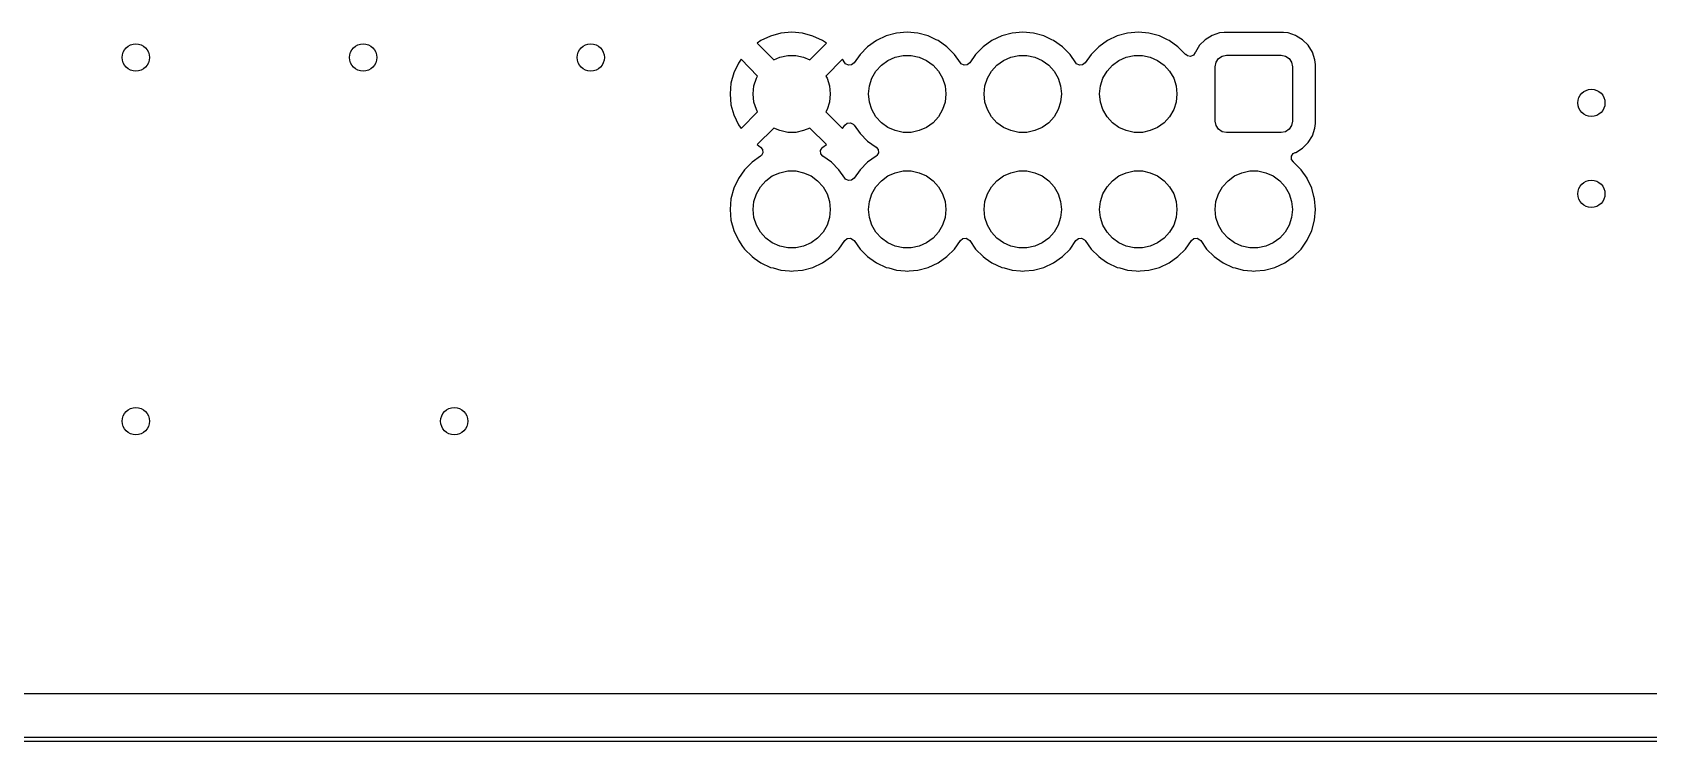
# Model space of a CAD drawing. Extents: x 1.18 to 9.06, y -3.74 to -1.97.
# Drawn here: x 2.588 to 3.987, y -3.742 to -3.128 of the extents above; entities that cross this region are included whole.
import ezdxf

# ---------------------------------------------------------------- set-up
doc = ezdxf.new("R2010")
doc.units = 0
doc.header["$MEASUREMENT"] = 0
doc.layers.add('BLACK', color=7, linetype='CONTINUOUS')

msp = doc.modelspace()

# ---------------------------------------------------------------- linework, layer by layer
at = {"layer": 'BLACK', "linetype": 'CONTINUOUS'}
for p, q in [((3.2266, -3.1311), (3.2182, -3.135)), ((3.2356, -3.1287), (3.2266, -3.1311)), ((3.2266, -3.1311), (3.2266, -3.1311)), ((3.2449, -3.1278), (3.2356, -3.1287)), ((3.2356, -3.1287), (3.2356, -3.1287)), ((3.2541, -3.1287), (3.2449, -3.1278)), ((3.2449, -3.1278), (3.2449, -3.1278)), ((3.2631, -3.1311), (3.2541, -3.1287)), ((3.2541, -3.1287), (3.2541, -3.1287)), ((3.2716, -3.135), (3.2631, -3.1311)), ((3.2631, -3.1311), (3.2631, -3.1311)), ((3.3266, -3.131), (3.3182, -3.135)), ((3.3356, -3.1286), (3.3266, -3.131)), ((3.3266, -3.131), (3.3266, -3.131)), ((3.3449, -3.1278), (3.3356, -3.1286)), ((3.3356, -3.1286), (3.3356, -3.1286)), ((3.3541, -3.1286), (3.3449, -3.1278)), ((3.3449, -3.1278), (3.3449, -3.1278)), ((3.3541, -3.1286), (3.3541, -3.1286)), ((3.3631, -3.131), (3.3541, -3.1286)), ((3.37, -3.1342), (3.3631, -3.131)), ((3.3631, -3.131), (3.3631, -3.131)), ((3.3631, -3.131), (3.3631, -3.131)), ((3.4266, -3.131), (3.4182, -3.135)), ((3.4356, -3.1286), (3.4266, -3.131)), ((3.4266, -3.131), (3.4266, -3.131)), ((3.4449, -3.1278), (3.4356, -3.1286)), ((3.4356, -3.1286), (3.4356, -3.1286)), ((3.4541, -3.1286), (3.4449, -3.1278)), ((3.4449, -3.1278), (3.4449, -3.1278)), ((3.4541, -3.1286), (3.4541, -3.1286)), ((3.4631, -3.131), (3.4541, -3.1286)), ((3.47, -3.1342), (3.4631, -3.131)), ((3.4631, -3.131), (3.4631, -3.131)), ((3.4631, -3.131), (3.4631, -3.131)), ((3.5266, -3.131), (3.5182, -3.135)), ((3.5356, -3.1286), (3.5266, -3.131)), ((3.5266, -3.131), (3.5266, -3.131)), ((3.5449, -3.1278), (3.5356, -3.1286)), ((3.5356, -3.1286), (3.5356, -3.1286)), ((3.5541, -3.1286), (3.5449, -3.1278)), ((3.5449, -3.1278), (3.5449, -3.1278)), ((3.5541, -3.1286), (3.5541, -3.1286)), ((3.5631, -3.131), (3.5541, -3.1286)), ((3.57, -3.1342), (3.5631, -3.131)), ((3.5631, -3.131), (3.5631, -3.131)), ((3.5631, -3.131), (3.5631, -3.131)), ((3.6087, -3.1306), (3.6028, -3.1342)), ((3.6152, -3.1284), (3.6087, -3.1306)), ((3.6087, -3.1306), (3.6087, -3.1306)), ((3.6193, -3.128), (3.6152, -3.1284)), ((3.6152, -3.1284), (3.6152, -3.1284)), ((3.6705, -3.128), (3.6193, -3.128)), ((3.6193, -3.128), (3.6193, -3.128)), ((3.6745, -3.1284), (3.6705, -3.128)), ((3.681, -3.1306), (3.6745, -3.1284)), ((3.6745, -3.1284), (3.6745, -3.1284)), ((3.6811, -3.1306), (3.681, -3.1306)), ((3.6818, -3.1311), (3.6811, -3.1306)), ((3.6811, -3.1306), (3.6811, -3.1306)), ((3.687, -3.1342), (3.6818, -3.1311)), ((3.2182, -3.135), (3.2149, -3.1373)), ((3.2149, -3.1373), (3.2293, -3.1517)), ((3.2605, -3.1517), (3.2749, -3.1373)), ((3.2749, -3.1373), (3.2716, -3.135)), ((3.2716, -3.135), (3.2716, -3.135)), ((3.2749, -3.1373), (3.2749, -3.1373)), ((3.304, -3.1469), (3.2989, -3.1542)), ((3.3106, -3.1403), (3.304, -3.1469)), ((3.3182, -3.135), (3.3106, -3.1403)), ((3.3182, -3.135), (3.3182, -3.135)), ((3.3716, -3.135), (3.37, -3.1342)), ((3.3792, -3.1403), (3.3716, -3.135)), ((3.3716, -3.135), (3.3716, -3.135)), ((3.3858, -3.1469), (3.3792, -3.1403)), ((3.3792, -3.1403), (3.3792, -3.1403)), ((3.3909, -3.1542), (3.3858, -3.1469)), ((3.404, -3.1469), (3.3989, -3.1542)), ((3.4106, -3.1403), (3.404, -3.1469)), ((3.4182, -3.135), (3.4106, -3.1403)), ((3.4182, -3.135), (3.4182, -3.135)), ((3.4716, -3.135), (3.47, -3.1342)), ((3.4792, -3.1403), (3.4716, -3.135)), ((3.4716, -3.135), (3.4716, -3.135)), ((3.4858, -3.1469), (3.4792, -3.1403)), ((3.4792, -3.1403), (3.4792, -3.1403)), ((3.4909, -3.1542), (3.4858, -3.1469)), ((3.504, -3.1469), (3.4989, -3.1542)), ((3.5106, -3.1403), (3.504, -3.1469)), ((3.5182, -3.135), (3.5106, -3.1403)), ((3.5182, -3.135), (3.5182, -3.135)), ((3.5716, -3.135), (3.57, -3.1342)), ((3.5792, -3.1403), (3.5716, -3.135)), ((3.5716, -3.135), (3.5716, -3.135)), ((3.5858, -3.1469), (3.5792, -3.1403)), ((3.5792, -3.1403), (3.5792, -3.1403)), ((3.5859, -3.147), (3.5858, -3.1469)), ((3.5858, -3.1469), (3.5858, -3.1469)), ((3.5874, -3.1482), (3.5859, -3.147)), ((3.5859, -3.147), (3.5859, -3.147)), ((3.5859, -3.147), (3.5859, -3.147)), ((3.5926, -3.1476), (3.5901, -3.1487)), ((3.5942, -3.1453), (3.5926, -3.1476)), ((3.5943, -3.145), (3.5942, -3.1453)), ((3.5979, -3.1391), (3.5943, -3.145)), ((3.5943, -3.145), (3.5943, -3.145)), ((3.6028, -3.1342), (3.5979, -3.1391)), ((3.6175, -3.1485), (3.6213, -3.1477)), ((3.6213, -3.1477), (3.6685, -3.1477)), ((3.6685, -3.1477), (3.6723, -3.1485)), ((3.6918, -3.1391), (3.687, -3.1342)), ((3.6955, -3.145), (3.6918, -3.1391)), ((3.6976, -3.1516), (3.6955, -3.145)), ((3.1987, -3.1545), (3.1947, -3.163)), ((3.201, -3.1512), (3.1987, -3.1545)), ((3.2154, -3.1657), (3.201, -3.1512)), ((3.2293, -3.1517), (3.2345, -3.1494)), ((3.2345, -3.1494), (3.2414, -3.1479)), ((3.2414, -3.1479), (3.2484, -3.1479)), ((3.2484, -3.1479), (3.2552, -3.1494)), ((3.2552, -3.1494), (3.2605, -3.1517)), ((3.2888, -3.1512), (3.2743, -3.1657)), ((3.2909, -3.1542), (3.2888, -3.1512)), ((3.2888, -3.1512), (3.2888, -3.1512)), ((3.2915, -3.155), (3.2909, -3.1542)), ((3.294, -3.1562), (3.2915, -3.155)), ((3.2967, -3.1559), (3.294, -3.1562)), ((3.2989, -3.1542), (3.2967, -3.1559)), ((3.3143, -3.1676), (3.3178, -3.1615)), ((3.3178, -3.1615), (3.3225, -3.1563)), ((3.3225, -3.1563), (3.3281, -3.1522)), ((3.3281, -3.1522), (3.3345, -3.1494)), ((3.3345, -3.1494), (3.3414, -3.1479)), ((3.3414, -3.1479), (3.3484, -3.1479)), ((3.3484, -3.1479), (3.3552, -3.1494)), ((3.3552, -3.1494), (3.3616, -3.1522)), ((3.3616, -3.1522), (3.3673, -3.1563)), ((3.3673, -3.1563), (3.372, -3.1615)), ((3.372, -3.1615), (3.3755, -3.1676)), ((3.3915, -3.155), (3.3909, -3.1542)), ((3.394, -3.1562), (3.3915, -3.155)), ((3.3967, -3.1559), (3.394, -3.1562)), ((3.3989, -3.1542), (3.3967, -3.1559)), ((3.4143, -3.1676), (3.4178, -3.1615)), ((3.4178, -3.1615), (3.4225, -3.1563)), ((3.4225, -3.1563), (3.4281, -3.1522)), ((3.4281, -3.1522), (3.4345, -3.1494)), ((3.4345, -3.1494), (3.4414, -3.1479)), ((3.4414, -3.1479), (3.4484, -3.1479)), ((3.4484, -3.1479), (3.4552, -3.1494)), ((3.4552, -3.1494), (3.4616, -3.1522)), ((3.4616, -3.1522), (3.4673, -3.1563)), ((3.4673, -3.1563), (3.472, -3.1615)), ((3.472, -3.1615), (3.4755, -3.1676)), ((3.4915, -3.155), (3.4909, -3.1542)), ((3.494, -3.1562), (3.4915, -3.155)), ((3.4967, -3.1559), (3.494, -3.1562)), ((3.4989, -3.1542), (3.4967, -3.1559)), ((3.5143, -3.1676), (3.5178, -3.1615)), ((3.5178, -3.1615), (3.5225, -3.1563)), ((3.5225, -3.1563), (3.5281, -3.1522)), ((3.5281, -3.1522), (3.5345, -3.1494)), ((3.5345, -3.1494), (3.5414, -3.1479)), ((3.5414, -3.1479), (3.5484, -3.1479)), ((3.5484, -3.1479), (3.5552, -3.1494)), ((3.5552, -3.1494), (3.5616, -3.1522)), ((3.5616, -3.1522), (3.5673, -3.1563)), ((3.5673, -3.1563), (3.572, -3.1615)), ((3.572, -3.1615), (3.5755, -3.1676)), ((3.5901, -3.1487), (3.5874, -3.1482)), ((3.6114, -3.1576), (3.6122, -3.1538)), ((3.6114, -3.2048), (3.6114, -3.1576)), ((3.6122, -3.1538), (3.6143, -3.1506)), ((3.6143, -3.1506), (3.6175, -3.1485)), ((3.6723, -3.1485), (3.6755, -3.1506)), ((3.6755, -3.1506), (3.6776, -3.1538)), ((3.6776, -3.1538), (3.6783, -3.1576)), ((3.6783, -3.1576), (3.6783, -3.2048)), ((3.6981, -3.1556), (3.6976, -3.1516)), ((3.6981, -3.1656), (3.6981, -3.1556)), ((3.1923, -3.1719), (3.1915, -3.1812)), ((3.1947, -3.163), (3.1923, -3.1719)), ((3.1923, -3.1719), (3.1923, -3.1719)), ((3.1947, -3.163), (3.1947, -3.163)), ((3.2114, -3.1812), (3.2121, -3.1742)), ((3.2121, -3.1742), (3.2143, -3.1676)), ((3.2143, -3.1676), (3.2154, -3.1657)), ((3.2743, -3.1657), (3.2755, -3.1676)), ((3.2755, -3.1676), (3.2776, -3.1742)), ((3.2776, -3.1742), (3.2783, -3.1812)), ((3.3114, -3.1812), (3.3121, -3.1742)), ((3.3121, -3.1742), (3.3143, -3.1676)), ((3.3755, -3.1676), (3.3776, -3.1742)), ((3.3776, -3.1742), (3.3783, -3.1812)), ((3.4114, -3.1812), (3.4121, -3.1742)), ((3.4121, -3.1742), (3.4143, -3.1676)), ((3.4755, -3.1676), (3.4776, -3.1742)), ((3.4776, -3.1742), (3.4783, -3.1812)), ((3.5114, -3.1812), (3.5121, -3.1742)), ((3.5121, -3.1742), (3.5143, -3.1676)), ((3.5755, -3.1676), (3.5776, -3.1742)), ((3.5776, -3.1742), (3.5783, -3.1812)), ((3.6981, -3.2068), (3.6981, -3.1656)), ((3.1915, -3.1812), (3.1915, -3.1812)), ((3.1915, -3.1812), (3.1923, -3.1905)), ((3.2121, -3.1882), (3.2114, -3.1812)), ((3.2143, -3.1948), (3.2121, -3.1882)), ((3.2776, -3.1882), (3.2755, -3.1948)), ((3.2783, -3.1812), (3.2776, -3.1882)), ((3.3121, -3.1882), (3.3114, -3.1812)), ((3.3143, -3.1948), (3.3121, -3.1882)), ((3.3776, -3.1882), (3.3755, -3.1948)), ((3.3783, -3.1812), (3.3776, -3.1882)), ((3.4121, -3.1882), (3.4114, -3.1812)), ((3.4143, -3.1948), (3.4121, -3.1882)), ((3.4776, -3.1882), (3.4755, -3.1948)), ((3.4783, -3.1812), (3.4776, -3.1882)), ((3.5121, -3.1882), (3.5114, -3.1812)), ((3.5143, -3.1948), (3.5121, -3.1882)), ((3.5776, -3.1882), (3.5755, -3.1948)), ((3.5783, -3.1812), (3.5776, -3.1882)), ((3.1923, -3.1905), (3.1923, -3.1905)), ((3.1923, -3.1905), (3.1947, -3.1994)), ((3.1947, -3.1994), (3.1947, -3.1994)), ((3.1947, -3.1994), (3.1987, -3.2079)), ((3.201, -3.2112), (3.2154, -3.1967)), ((3.2154, -3.1967), (3.2143, -3.1948)), ((3.2755, -3.1948), (3.2743, -3.1967)), ((3.2743, -3.1967), (3.2888, -3.2112)), ((3.3178, -3.2009), (3.3143, -3.1948)), ((3.3225, -3.2061), (3.3178, -3.2009)), ((3.372, -3.2009), (3.3673, -3.2061)), ((3.3755, -3.1948), (3.372, -3.2009)), ((3.4178, -3.2009), (3.4143, -3.1948)), ((3.4225, -3.2061), (3.4178, -3.2009)), ((3.472, -3.2009), (3.4673, -3.2061)), ((3.4755, -3.1948), (3.472, -3.2009)), ((3.5178, -3.2009), (3.5143, -3.1948)), ((3.5225, -3.2061), (3.5178, -3.2009)), ((3.572, -3.2009), (3.5673, -3.2061)), ((3.5755, -3.1948), (3.572, -3.2009)), ((3.1987, -3.2079), (3.1987, -3.2079)), ((3.1987, -3.2079), (3.201, -3.2112)), ((3.201, -3.2112), (3.201, -3.2112)), ((3.2293, -3.2107), (3.2149, -3.2251)), ((3.2345, -3.213), (3.2293, -3.2107)), ((3.2414, -3.2145), (3.2345, -3.213)), ((3.2484, -3.2145), (3.2414, -3.2145)), ((3.2552, -3.213), (3.2484, -3.2145)), ((3.2605, -3.2107), (3.2552, -3.213)), ((3.2749, -3.2251), (3.2605, -3.2107)), ((3.2888, -3.2112), (3.2909, -3.2082)), ((3.2909, -3.2082), (3.293, -3.2065)), ((3.293, -3.2065), (3.2958, -3.2062)), ((3.2958, -3.2062), (3.2982, -3.2074)), ((3.2982, -3.2074), (3.2989, -3.2082)), ((3.2989, -3.2082), (3.304, -3.2155)), ((3.304, -3.2155), (3.304, -3.2155)), ((3.304, -3.2155), (3.3106, -3.2221)), ((3.3281, -3.2102), (3.3225, -3.2061)), ((3.3345, -3.213), (3.3281, -3.2102)), ((3.3414, -3.2145), (3.3345, -3.213)), ((3.3484, -3.2145), (3.3414, -3.2145)), ((3.3552, -3.213), (3.3484, -3.2145)), ((3.3616, -3.2102), (3.3552, -3.213)), ((3.3673, -3.2061), (3.3616, -3.2102)), ((3.4281, -3.2102), (3.4225, -3.2061)), ((3.4345, -3.213), (3.4281, -3.2102)), ((3.4414, -3.2145), (3.4345, -3.213)), ((3.4484, -3.2145), (3.4414, -3.2145)), ((3.4552, -3.213), (3.4484, -3.2145)), ((3.4616, -3.2102), (3.4552, -3.213)), ((3.4673, -3.2061), (3.4616, -3.2102)), ((3.5281, -3.2102), (3.5225, -3.2061)), ((3.5345, -3.213), (3.5281, -3.2102)), ((3.5414, -3.2145), (3.5345, -3.213)), ((3.5484, -3.2145), (3.5414, -3.2145)), ((3.5552, -3.213), (3.5484, -3.2145)), ((3.5616, -3.2102), (3.5552, -3.213)), ((3.5673, -3.2061), (3.5616, -3.2102)), ((3.6122, -3.2086), (3.6114, -3.2048)), ((3.6143, -3.2118), (3.6122, -3.2086)), ((3.6175, -3.2139), (3.6143, -3.2118)), ((3.6213, -3.2147), (3.6175, -3.2139)), ((3.6685, -3.2147), (3.6213, -3.2147)), ((3.6723, -3.2139), (3.6685, -3.2147)), ((3.6755, -3.2118), (3.6723, -3.2139)), ((3.6776, -3.2086), (3.6755, -3.2118)), ((3.6783, -3.2048), (3.6776, -3.2086)), ((3.6918, -3.2233), (3.6955, -3.2174)), ((3.6955, -3.2174), (3.6976, -3.2108)), ((3.6976, -3.2108), (3.6981, -3.2068)), ((3.2149, -3.2251), (3.2179, -3.2272)), ((3.2179, -3.2272), (3.2196, -3.2293)), ((3.2196, -3.2293), (3.2199, -3.2321)), ((3.2699, -3.2303), (3.2711, -3.2278)), ((3.2701, -3.233), (3.2699, -3.2303)), ((3.2711, -3.2278), (3.2719, -3.2272)), ((3.2719, -3.2272), (3.2749, -3.2251)), ((3.3106, -3.2221), (3.3106, -3.2221)), ((3.3106, -3.2221), (3.3179, -3.2272)), ((3.3179, -3.2272), (3.3196, -3.2294)), ((3.3196, -3.2294), (3.3199, -3.2321)), ((3.6811, -3.2318), (3.687, -3.2282)), ((3.687, -3.2282), (3.6918, -3.2233)), ((3.2106, -3.2403), (3.204, -3.2469)), ((3.2179, -3.2352), (3.2106, -3.2403)), ((3.2187, -3.2345), (3.2179, -3.2352)), ((3.2199, -3.2321), (3.2187, -3.2345)), ((3.2719, -3.2352), (3.2701, -3.233)), ((3.2792, -3.2403), (3.2719, -3.2352)), ((3.2858, -3.2469), (3.2792, -3.2403)), ((3.2792, -3.2403), (3.2792, -3.2403)), ((3.3106, -3.2403), (3.304, -3.2469)), ((3.3179, -3.2352), (3.3106, -3.2403)), ((3.3186, -3.2345), (3.3179, -3.2352)), ((3.3199, -3.2321), (3.3186, -3.2345)), ((3.6776, -3.2352), (3.679, -3.2329)), ((3.6776, -3.238), (3.6776, -3.2352)), ((3.6791, -3.2401), (3.6776, -3.238)), ((3.679, -3.2329), (3.6807, -3.2319)), ((3.679, -3.2402), (3.6791, -3.2401)), ((3.6791, -3.2402), (3.679, -3.2402)), ((3.6791, -3.2403), (3.6791, -3.2402)), ((3.6792, -3.2403), (3.6791, -3.2403)), ((3.6858, -3.2469), (3.6792, -3.2403)), ((3.6807, -3.2319), (3.6811, -3.2318)), ((3.1987, -3.2545), (3.1947, -3.2629)), ((3.204, -3.2469), (3.1987, -3.2545)), ((3.1987, -3.2545), (3.1987, -3.2545)), ((3.2178, -3.2615), (3.2225, -3.2563)), ((3.2225, -3.2563), (3.2281, -3.2522)), ((3.2281, -3.2522), (3.2345, -3.2494)), ((3.2345, -3.2494), (3.2414, -3.2479)), ((3.2414, -3.2479), (3.2484, -3.2479)), ((3.2484, -3.2479), (3.2552, -3.2494)), ((3.2552, -3.2494), (3.2616, -3.2522)), ((3.2616, -3.2522), (3.2673, -3.2563)), ((3.2673, -3.2563), (3.272, -3.2615)), ((3.2909, -3.2542), (3.2858, -3.2469)), ((3.2915, -3.255), (3.2909, -3.2542)), ((3.294, -3.2562), (3.2915, -3.255)), ((3.2967, -3.2559), (3.294, -3.2562)), ((3.2989, -3.2542), (3.2967, -3.2559)), ((3.304, -3.2469), (3.2989, -3.2542)), ((3.3178, -3.2615), (3.3225, -3.2563)), ((3.3225, -3.2563), (3.3281, -3.2522)), ((3.3281, -3.2522), (3.3345, -3.2494)), ((3.3345, -3.2494), (3.3414, -3.2479)), ((3.3414, -3.2479), (3.3484, -3.2479)), ((3.3484, -3.2479), (3.3552, -3.2494)), ((3.3552, -3.2494), (3.3616, -3.2522)), ((3.3616, -3.2522), (3.3673, -3.2563)), ((3.3673, -3.2563), (3.372, -3.2615)), ((3.4178, -3.2615), (3.4225, -3.2563)), ((3.4225, -3.2563), (3.4281, -3.2522)), ((3.4281, -3.2522), (3.4345, -3.2494)), ((3.4345, -3.2494), (3.4414, -3.2479)), ((3.4414, -3.2479), (3.4484, -3.2479)), ((3.4484, -3.2479), (3.4552, -3.2494)), ((3.4552, -3.2494), (3.4616, -3.2522)), ((3.4616, -3.2522), (3.4673, -3.2563)), ((3.4673, -3.2563), (3.472, -3.2615)), ((3.5178, -3.2615), (3.5225, -3.2563)), ((3.5225, -3.2563), (3.5281, -3.2522)), ((3.5281, -3.2522), (3.5345, -3.2494)), ((3.5345, -3.2494), (3.5414, -3.2479)), ((3.5414, -3.2479), (3.5484, -3.2479)), ((3.5484, -3.2479), (3.5552, -3.2494)), ((3.5552, -3.2494), (3.5616, -3.2522)), ((3.5616, -3.2522), (3.5673, -3.2563)), ((3.5673, -3.2563), (3.572, -3.2615)), ((3.6178, -3.2615), (3.6225, -3.2563)), ((3.6225, -3.2563), (3.6281, -3.2522)), ((3.6281, -3.2522), (3.6345, -3.2494)), ((3.6345, -3.2494), (3.6414, -3.2479)), ((3.6414, -3.2479), (3.6484, -3.2479)), ((3.6484, -3.2479), (3.6552, -3.2494)), ((3.6552, -3.2494), (3.6616, -3.2522)), ((3.6616, -3.2522), (3.6673, -3.2563)), ((3.6673, -3.2563), (3.672, -3.2615)), ((3.6909, -3.2542), (3.6858, -3.2469)), ((3.6911, -3.2545), (3.6909, -3.2542)), ((3.695, -3.2629), (3.6911, -3.2545)), ((3.1923, -3.2719), (3.1915, -3.2812)), ((3.1947, -3.2629), (3.1923, -3.2719)), ((3.1923, -3.2719), (3.1923, -3.2719)), ((3.1947, -3.2629), (3.1947, -3.2629)), ((3.2121, -3.2742), (3.2143, -3.2676)), ((3.2143, -3.2676), (3.2178, -3.2615)), ((3.272, -3.2615), (3.2755, -3.2676)), ((3.2755, -3.2676), (3.2776, -3.2742)), ((3.3121, -3.2742), (3.3143, -3.2676)), ((3.3143, -3.2676), (3.3178, -3.2615)), ((3.372, -3.2615), (3.3755, -3.2676)), ((3.3755, -3.2676), (3.3776, -3.2742)), ((3.4121, -3.2742), (3.4143, -3.2676)), ((3.4143, -3.2676), (3.4178, -3.2615)), ((3.472, -3.2615), (3.4755, -3.2676)), ((3.4755, -3.2676), (3.4776, -3.2742)), ((3.5121, -3.2742), (3.5143, -3.2676)), ((3.5143, -3.2676), (3.5178, -3.2615)), ((3.572, -3.2615), (3.5755, -3.2676)), ((3.5755, -3.2676), (3.5776, -3.2742)), ((3.6121, -3.2742), (3.6143, -3.2676)), ((3.6143, -3.2676), (3.6178, -3.2615)), ((3.672, -3.2615), (3.6755, -3.2676)), ((3.6755, -3.2676), (3.6776, -3.2742)), ((3.6969, -3.27), (3.695, -3.2629)), ((3.6974, -3.2719), (3.6969, -3.27)), ((3.6983, -3.2812), (3.6974, -3.2719)), ((3.1915, -3.2812), (3.1915, -3.2812)), ((3.1915, -3.2812), (3.1923, -3.2905)), ((3.2114, -3.2812), (3.2121, -3.2742)), ((3.2121, -3.2882), (3.2114, -3.2812)), ((3.2776, -3.2742), (3.2783, -3.2812)), ((3.2783, -3.2812), (3.2776, -3.2882)), ((3.3114, -3.2812), (3.3121, -3.2742)), ((3.3121, -3.2882), (3.3114, -3.2812)), ((3.3776, -3.2742), (3.3783, -3.2812)), ((3.3783, -3.2812), (3.3776, -3.2882)), ((3.4114, -3.2812), (3.4121, -3.2742)), ((3.4121, -3.2882), (3.4114, -3.2812)), ((3.4776, -3.2742), (3.4783, -3.2812)), ((3.4783, -3.2812), (3.4776, -3.2882)), ((3.5114, -3.2812), (3.5121, -3.2742)), ((3.5121, -3.2882), (3.5114, -3.2812)), ((3.5776, -3.2742), (3.5783, -3.2812)), ((3.5783, -3.2812), (3.5776, -3.2882)), ((3.6114, -3.2812), (3.6121, -3.2742)), ((3.6121, -3.2882), (3.6114, -3.2812)), ((3.6776, -3.2742), (3.6783, -3.2812)), ((3.6783, -3.2812), (3.6776, -3.2882)), ((3.6974, -3.2905), (3.6983, -3.2812)), ((3.1923, -3.2905), (3.1923, -3.2905)), ((3.1923, -3.2905), (3.1947, -3.2995)), ((3.1947, -3.2995), (3.1947, -3.2995)), ((3.1947, -3.2995), (3.1947, -3.2995)), ((3.1947, -3.2995), (3.1982, -3.3068)), ((3.2143, -3.2948), (3.2121, -3.2882)), ((3.2178, -3.3009), (3.2143, -3.2948)), ((3.2225, -3.3061), (3.2178, -3.3009)), ((3.272, -3.3009), (3.2673, -3.3061)), ((3.2755, -3.2948), (3.272, -3.3009)), ((3.2776, -3.2882), (3.2755, -3.2948)), ((3.3143, -3.2948), (3.3121, -3.2882)), ((3.3178, -3.3009), (3.3143, -3.2948)), ((3.3225, -3.3061), (3.3178, -3.3009)), ((3.372, -3.3009), (3.3673, -3.3061)), ((3.3755, -3.2948), (3.372, -3.3009)), ((3.3776, -3.2882), (3.3755, -3.2948)), ((3.4143, -3.2948), (3.4121, -3.2882)), ((3.4178, -3.3009), (3.4143, -3.2948)), ((3.4225, -3.3061), (3.4178, -3.3009)), ((3.472, -3.3009), (3.4673, -3.3061)), ((3.4755, -3.2948), (3.472, -3.3009)), ((3.4776, -3.2882), (3.4755, -3.2948)), ((3.5143, -3.2948), (3.5121, -3.2882)), ((3.5178, -3.3009), (3.5143, -3.2948)), ((3.5225, -3.3061), (3.5178, -3.3009)), ((3.572, -3.3009), (3.5673, -3.3061)), ((3.5755, -3.2948), (3.572, -3.3009)), ((3.5776, -3.2882), (3.5755, -3.2948)), ((3.6143, -3.2948), (3.6121, -3.2882)), ((3.6178, -3.3009), (3.6143, -3.2948)), ((3.6225, -3.3061), (3.6178, -3.3009)), ((3.672, -3.3009), (3.6673, -3.3061)), ((3.6755, -3.2948), (3.672, -3.3009)), ((3.6776, -3.2882), (3.6755, -3.2948)), ((3.6911, -3.3079), (3.695, -3.2995)), ((3.695, -3.2995), (3.6974, -3.2905)), ((3.1982, -3.3068), (3.1987, -3.3079)), ((3.1987, -3.3079), (3.1987, -3.3079)), ((3.1987, -3.3079), (3.2024, -3.3132)), ((3.2024, -3.3132), (3.204, -3.3155)), ((3.204, -3.3155), (3.2106, -3.3221)), ((3.2281, -3.3102), (3.2225, -3.3061)), ((3.2345, -3.313), (3.2281, -3.3102)), ((3.2414, -3.3145), (3.2345, -3.313)), ((3.2484, -3.3145), (3.2414, -3.3145)), ((3.2552, -3.313), (3.2484, -3.3145)), ((3.2616, -3.3102), (3.2552, -3.313)), ((3.2673, -3.3061), (3.2616, -3.3102)), ((3.2792, -3.3221), (3.2858, -3.3155)), ((3.2858, -3.3155), (3.2909, -3.3082)), ((3.2909, -3.3082), (3.293, -3.3065)), ((3.293, -3.3065), (3.2958, -3.3062)), ((3.2958, -3.3062), (3.2982, -3.3074)), ((3.2982, -3.3074), (3.2989, -3.3082)), ((3.2989, -3.3082), (3.304, -3.3155)), ((3.304, -3.3155), (3.304, -3.3155)), ((3.304, -3.3155), (3.3106, -3.3221)), ((3.3281, -3.3102), (3.3225, -3.3061)), ((3.3345, -3.313), (3.3281, -3.3102)), ((3.3414, -3.3145), (3.3345, -3.313)), ((3.3484, -3.3145), (3.3414, -3.3145)), ((3.3552, -3.313), (3.3484, -3.3145)), ((3.3616, -3.3102), (3.3552, -3.313)), ((3.3673, -3.3061), (3.3616, -3.3102)), ((3.3792, -3.3221), (3.3858, -3.3155)), ((3.3858, -3.3155), (3.3909, -3.3082)), ((3.3909, -3.3082), (3.393, -3.3065)), ((3.393, -3.3065), (3.3958, -3.3062)), ((3.3958, -3.3062), (3.3982, -3.3074)), ((3.3982, -3.3074), (3.3989, -3.3082)), ((3.3989, -3.3082), (3.404, -3.3155)), ((3.404, -3.3155), (3.404, -3.3155)), ((3.404, -3.3155), (3.4106, -3.3221)), ((3.4281, -3.3102), (3.4225, -3.3061)), ((3.4345, -3.313), (3.4281, -3.3102)), ((3.4414, -3.3145), (3.4345, -3.313)), ((3.4484, -3.3145), (3.4414, -3.3145)), ((3.4552, -3.313), (3.4484, -3.3145)), ((3.4616, -3.3102), (3.4552, -3.313)), ((3.4673, -3.3061), (3.4616, -3.3102)), ((3.4792, -3.3221), (3.4858, -3.3155)), ((3.4858, -3.3155), (3.4909, -3.3082)), ((3.4909, -3.3082), (3.493, -3.3065)), ((3.493, -3.3065), (3.4958, -3.3062)), ((3.4958, -3.3062), (3.4982, -3.3074)), ((3.4982, -3.3074), (3.4989, -3.3082)), ((3.4989, -3.3082), (3.504, -3.3155)), ((3.504, -3.3155), (3.504, -3.3155)), ((3.504, -3.3155), (3.5106, -3.3221)), ((3.5281, -3.3102), (3.5225, -3.3061)), ((3.5345, -3.313), (3.5281, -3.3102)), ((3.5414, -3.3145), (3.5345, -3.313)), ((3.5484, -3.3145), (3.5414, -3.3145)), ((3.5552, -3.313), (3.5484, -3.3145)), ((3.5616, -3.3102), (3.5552, -3.313)), ((3.5673, -3.3061), (3.5616, -3.3102)), ((3.5792, -3.3221), (3.5858, -3.3155)), ((3.5858, -3.3155), (3.5909, -3.3082)), ((3.5909, -3.3082), (3.593, -3.3065)), ((3.593, -3.3065), (3.5958, -3.3062)), ((3.5958, -3.3062), (3.5982, -3.3074)), ((3.5982, -3.3074), (3.5989, -3.3082)), ((3.5989, -3.3082), (3.604, -3.3155)), ((3.604, -3.3155), (3.604, -3.3155)), ((3.604, -3.3155), (3.6106, -3.3221)), ((3.6281, -3.3102), (3.6225, -3.3061)), ((3.6345, -3.313), (3.6281, -3.3102)), ((3.6414, -3.3145), (3.6345, -3.313)), ((3.6484, -3.3145), (3.6414, -3.3145)), ((3.6552, -3.313), (3.6484, -3.3145)), ((3.6616, -3.3102), (3.6552, -3.313)), ((3.6673, -3.3061), (3.6616, -3.3102)), ((3.6792, -3.3221), (3.6858, -3.3155)), ((3.6858, -3.3155), (3.6911, -3.3079)), ((3.2106, -3.3221), (3.2124, -3.3234)), ((3.2124, -3.3234), (3.2182, -3.3274)), ((3.2182, -3.3274), (3.2182, -3.3274)), ((3.2182, -3.3274), (3.2182, -3.3274)), ((3.2182, -3.3274), (3.2266, -3.3314)), ((3.2631, -3.3314), (3.2716, -3.3274)), ((3.2716, -3.3274), (3.2792, -3.3221)), ((3.3106, -3.3221), (3.3124, -3.3234)), ((3.3124, -3.3234), (3.3182, -3.3274)), ((3.3182, -3.3274), (3.3182, -3.3274)), ((3.3182, -3.3274), (3.3182, -3.3274)), ((3.3182, -3.3274), (3.3266, -3.3314)), ((3.3631, -3.3314), (3.3716, -3.3274)), ((3.3716, -3.3274), (3.3792, -3.3221)), ((3.4106, -3.3221), (3.4124, -3.3234)), ((3.4124, -3.3234), (3.4182, -3.3274)), ((3.4182, -3.3274), (3.4182, -3.3274)), ((3.4182, -3.3274), (3.4182, -3.3274)), ((3.4182, -3.3274), (3.4266, -3.3314)), ((3.4631, -3.3314), (3.4716, -3.3274)), ((3.4716, -3.3274), (3.4792, -3.3221)), ((3.5106, -3.3221), (3.5124, -3.3234)), ((3.5124, -3.3234), (3.5182, -3.3274)), ((3.5182, -3.3274), (3.5182, -3.3274)), ((3.5182, -3.3274), (3.5182, -3.3274)), ((3.5182, -3.3274), (3.5266, -3.3314)), ((3.5631, -3.3314), (3.5716, -3.3274)), ((3.5716, -3.3274), (3.5792, -3.3221)), ((3.6106, -3.3221), (3.6124, -3.3234)), ((3.6124, -3.3234), (3.6182, -3.3274)), ((3.6182, -3.3274), (3.6182, -3.3274)), ((3.6182, -3.3274), (3.6182, -3.3274)), ((3.6182, -3.3274), (3.6266, -3.3314)), ((3.6631, -3.3314), (3.6716, -3.3274)), ((3.6716, -3.3274), (3.6792, -3.3221)), ((3.2266, -3.3314), (3.2266, -3.3314)), ((3.2266, -3.3314), (3.2266, -3.3314)), ((3.2266, -3.3314), (3.2288, -3.3319)), ((3.2288, -3.3319), (3.2356, -3.3338)), ((3.2356, -3.3338), (3.243, -3.3344)), ((3.243, -3.3344), (3.2449, -3.3346)), ((3.2449, -3.3346), (3.2464, -3.3344)), ((3.2449, -3.3346), (3.2449, -3.3346)), ((3.2449, -3.3346), (3.2449, -3.3346)), ((3.2464, -3.3344), (3.2541, -3.3338)), ((3.2541, -3.3338), (3.2631, -3.3314)), ((3.3266, -3.3314), (3.3266, -3.3314)), ((3.3266, -3.3314), (3.3266, -3.3314)), ((3.3266, -3.3314), (3.3288, -3.3319)), ((3.3288, -3.3319), (3.3356, -3.3338)), ((3.3356, -3.3338), (3.343, -3.3344)), ((3.343, -3.3344), (3.3449, -3.3346)), ((3.3449, -3.3346), (3.3464, -3.3344)), ((3.3449, -3.3346), (3.3449, -3.3346)), ((3.3449, -3.3346), (3.3449, -3.3346)), ((3.3464, -3.3344), (3.3541, -3.3338)), ((3.3541, -3.3338), (3.3631, -3.3314)), ((3.4266, -3.3314), (3.4266, -3.3314)), ((3.4266, -3.3314), (3.4266, -3.3314)), ((3.4266, -3.3314), (3.4288, -3.3319)), ((3.4288, -3.3319), (3.4356, -3.3338)), ((3.4356, -3.3338), (3.443, -3.3344)), ((3.443, -3.3344), (3.4449, -3.3346)), ((3.4449, -3.3346), (3.4464, -3.3344)), ((3.4449, -3.3346), (3.4449, -3.3346)), ((3.4449, -3.3346), (3.4449, -3.3346)), ((3.4464, -3.3344), (3.4541, -3.3338)), ((3.4541, -3.3338), (3.4631, -3.3314)), ((3.5266, -3.3314), (3.5266, -3.3314)), ((3.5266, -3.3314), (3.5266, -3.3314)), ((3.5266, -3.3314), (3.5288, -3.3319)), ((3.5288, -3.3319), (3.5356, -3.3338)), ((3.5356, -3.3338), (3.543, -3.3344)), ((3.543, -3.3344), (3.5449, -3.3346)), ((3.5449, -3.3346), (3.5464, -3.3344)), ((3.5449, -3.3346), (3.5449, -3.3346)), ((3.5449, -3.3346), (3.5449, -3.3346)), ((3.5464, -3.3344), (3.5541, -3.3338)), ((3.5541, -3.3338), (3.5631, -3.3314)), ((3.6266, -3.3314), (3.6266, -3.3314)), ((3.6266, -3.3314), (3.6266, -3.3314)), ((3.6266, -3.3314), (3.6288, -3.3319)), ((3.6288, -3.3319), (3.6356, -3.3338)), ((3.6356, -3.3338), (3.643, -3.3344)), ((3.643, -3.3344), (3.6449, -3.3346)), ((3.6449, -3.3346), (3.6464, -3.3344)), ((3.6449, -3.3346), (3.6449, -3.3346)), ((3.6449, -3.3346), (3.6449, -3.3346)), ((3.6464, -3.3344), (3.6541, -3.3338)), ((3.6541, -3.3338), (3.6631, -3.3314)), ((7.0546, -3.7008), (1.8553, -3.7008)), ((8.0709, -3.7421), (1.811, -3.7421)), ((1.813, -3.7382), (8.0689, -3.7382))]:
    msp.add_line(p, q, dxfattribs=at)
at = {"layer": 'BLACK'}
for centre in [(2.6772, -3.1496), (2.874, -3.1496), (3.0709, -3.1496), (3.937, -3.189), (3.937, -3.2677), (2.6772, -3.4646), (2.9528, -3.4646)]:
    msp.add_circle(centre, 0.0118, dxfattribs=at)

doc.saveas('drawing.dxf')
